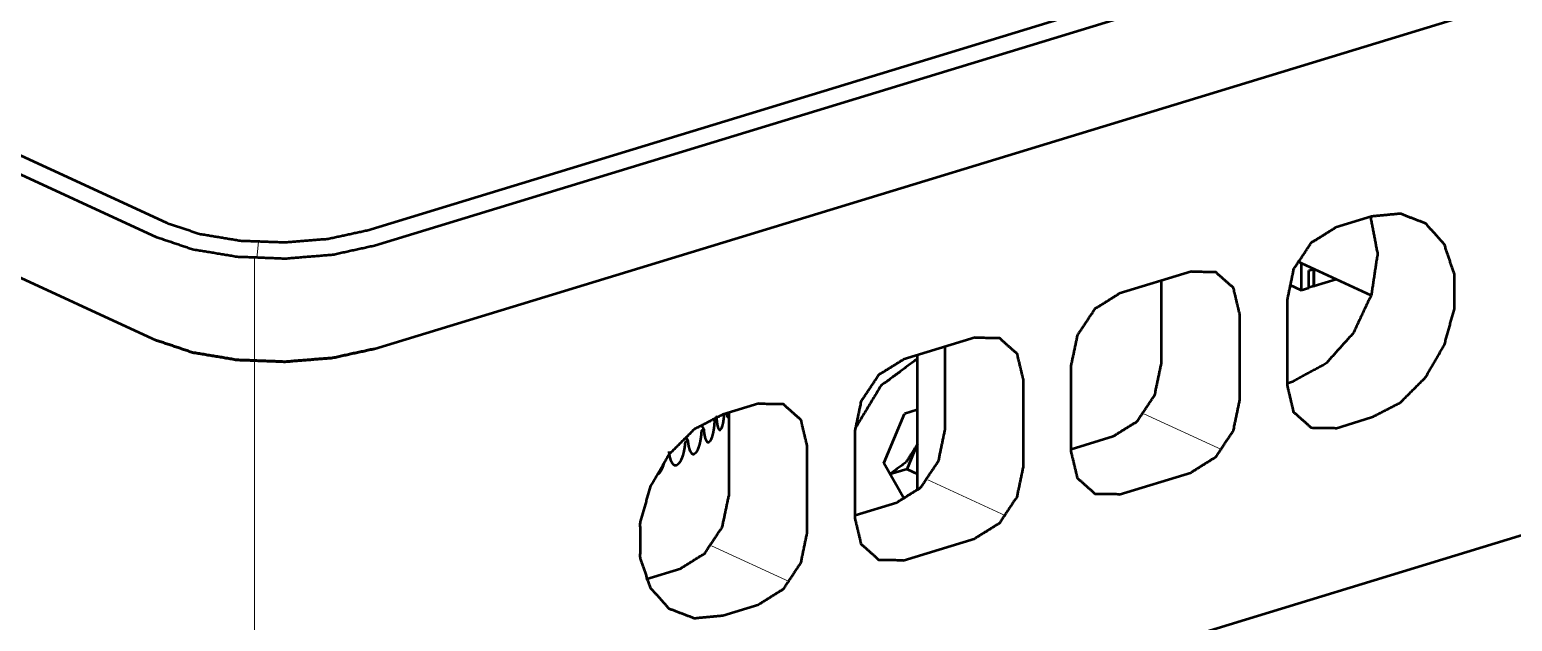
# Paper-space layout 'Layout1' of a CAD drawing. Header units: millimetres. Extents: x 37 to 380, y 30 to 264.
# Drawn here: x 249.41 to 273.35, y 65.92 to 75.48 of the extents above; entities that cross this region are included whole.
import ezdxf

# ---------------------------------------------------------------- set-up
doc = ezdxf.new("R2010")
doc.units = ezdxf.units.MM
doc.layers.add('170', color=7, linetype='Continuous', true_color=0xffffff)

psp = doc.layouts.get("Layout1")

# ---------------------------------------------------------------- linework, layer by layer
at = {"layer": '170', "color": 155, "linetype": 'Continuous', "lineweight": 50}
for p, q in [((230.157, 82.264), (251.618, 72.364)), ((230.001, 82.031), (251.463, 72.131)), ((230.001, 80.363), (251.463, 70.463)), ((230.001, 80.363), (251.463, 70.463)), ((254.98, 71.996), (271.175, 76.944)), ((254.98, 70.327), (275.789, 76.685)), ((254.98, 70.327), (275.789, 76.685)), ((254.854, 72.239), (269.017, 76.567)), ((271.074, 72.464), (270.492, 72.286)), ((268.165, 71.575), (267.002, 71.22)), ((271.065, 71.186), (269.876, 71.735)), ((269.936, 71.707), (269.936, 71.273)), ((270.061, 71.589), (270.138, 71.612)), ((270.061, 71.311), (270.061, 71.589)), ((270.138, 71.614), (270.138, 71.612)), ((270.14, 71.34), (270.14, 71.613)), ((270.146, 71.337), (270.146, 71.611)), ((267.678, 71.426), (267.678, 70.077)), ((269.741, 71.363), (269.936, 71.273)), ((270.14, 71.34), (270.061, 71.316)), ((270.14, 71.34), (270.146, 71.337)), ((270.503, 71.446), (270.146, 71.337)), ((269.716, 69.732), (269.716, 71.122)), ((269.936, 71.273), (270.061, 71.311)), ((268.941, 70.885), (268.941, 69.495)), ((264.675, 70.509), (263.512, 70.153)), ((264.188, 70.36), (264.188, 69.011)), ((263.74, 70.223), (263.74, 68.034)), ((266.226, 68.666), (266.226, 70.056)), ((265.451, 69.819), (265.451, 68.429)), ((269.716, 69.773), (269.811, 69.802)), ((261.185, 69.442), (260.603, 69.265)), ((260.698, 69.294), (260.698, 67.945)), ((263.2, 68.481), (263.536, 69.279)), ((263.74, 69.341), (263.536, 69.279)), ((270.492, 69.042), (271.074, 69.22)), ((260.265, 69.079), (260.293, 69.031)), ((262.736, 67.599), (262.736, 68.99)), ((260.006, 68.899), (260.036, 68.843)), ((261.96, 68.753), (261.96, 67.362)), ((263.577, 68.385), (263.74, 68.774)), ((266.226, 68.707), (266.903, 68.914)), ((263.533, 67.895), (263.2, 68.481)), ((263.577, 68.385), (263.302, 68.301)), ((263.577, 68.385), (263.74, 68.31)), ((267.002, 67.976), (268.165, 68.331)), ((254.98, 61.661), (275.789, 68.019)), ((254.98, 61.661), (275.789, 68.019)), ((262.736, 67.64), (263.413, 67.847)), ((263.512, 66.909), (264.675, 67.265)), ((259.361, 66.609), (259.922, 66.781)), ((260.603, 66.021), (261.185, 66.198))]:
    psp.add_line(p, q, dxfattribs=at)
at = {"layer": '170', "color": 155, "linetype": 'Continuous', "lineweight": 13}
for p, q in [((253.08, 71.793), (253.105, 72.053)), ((253.041, 70.126), (253.041, 71.795)), ((253.041, 70.126), (253.041, 61.46)), ((267.399, 69.279), (268.661, 68.697)), ((263.909, 68.213), (265.171, 67.631)), ((260.418, 67.147), (261.681, 66.564))]:
    psp.add_line(p, q, dxfattribs=at)
at = {"layer": '170', "color": 155, "linetype": 'Continuous', "lineweight": 50}
for points, knots in [([(251.618, 72.364), (252.154, 72.184), (252.812, 72.074), (253.528, 72.047), (254.231, 72.104), (254.854, 72.239)], [0, 0, 0.171785, 0.37445, 0.592084, 0.806504, 1, 1]), ([(269.716, 71.122), (269.82, 71.617), (270.104, 72.043), (270.492, 72.286)], [0, 0, 0.342946, 0.689927, 1, 1]), ([(271.057, 72.449), (271.169, 71.859), (271.07, 71.202), (270.777, 70.579), (270.335, 70.087), (269.811, 69.802)], [0, 0, 0.186951, 0.393879, 0.608234, 0.814336, 1, 1]), ([(271.074, 69.22), (271.538, 69.459), (271.946, 69.866), (272.249, 70.39), (272.41, 70.969), (272.41, 71.532), (272.249, 72.012), (271.946, 72.351), (271.538, 72.508), (271.074, 72.464)], [0, 0, 0.110392, 0.232109, 0.360027, 0.486946, 0.605976, 0.712987, 0.809052, 0.901469, 1, 1]), ([(251.463, 72.131), (252.045, 71.935), (252.761, 71.816), (253.539, 71.786), (254.304, 71.848), (254.98, 71.996)], [0, 0, 0.171781, 0.374449, 0.592081, 0.806504, 1, 1]), ([(268.165, 71.575), (268.553, 71.569), (268.837, 71.317), (268.941, 70.885)], [0, 0, 0.320055, 0.63359, 1, 1]), ([(266.226, 70.056), (266.33, 70.551), (266.614, 70.977), (267.002, 71.22)], [0, 0, 0.342944, 0.689926, 1, 1]), ([(251.463, 70.463), (252.045, 70.267), (252.761, 70.148), (253.539, 70.118), (254.304, 70.18), (254.98, 70.327)], [0, 0, 0.171781, 0.374449, 0.592081, 0.806503, 1, 1]), ([(254.98, 70.327), (254.304, 70.18), (253.539, 70.118), (252.761, 70.148), (252.045, 70.267), (251.463, 70.463)], [0, 0, 0.193497, 0.407919, 0.625551, 0.828219, 1, 1]), ([(264.675, 70.509), (265.063, 70.503), (265.347, 70.251), (265.451, 69.819)], [0, 0, 0.320057, 0.633593, 1, 1]), ([(262.736, 68.99), (262.84, 69.485), (263.124, 69.911), (263.512, 70.153)], [0, 0, 0.342939, 0.689918, 1, 1]), ([(263.74, 70.164), (263.152, 69.727), (262.737, 69.04)], [0, 0, 0.477154, 1, 1]), ([(266.903, 68.914), (267.291, 69.156), (267.575, 69.582), (267.678, 70.077)], [0, 0, 0.31007, 0.657057, 1, 1]), ([(270.492, 69.042), (270.104, 69.048), (269.82, 69.3), (269.716, 69.732)], [0, 0, 0.320057, 0.633593, 1, 1]), ([(261.185, 69.442), (261.573, 69.437), (261.857, 69.184), (261.96, 68.753)], [0, 0, 0.320056, 0.633594, 1, 1]), ([(268.941, 69.495), (268.837, 69), (268.553, 68.574), (268.165, 68.331)], [0, 0, 0.342944, 0.689926, 1, 1]), ([(260.603, 69.265), (260.139, 69.025), (259.731, 68.619), (259.428, 68.095), (259.266, 67.516), (259.266, 66.953), (259.428, 66.473), (259.731, 66.134), (260.139, 65.977), (260.603, 66.021)], [0, 0, 0.110392, 0.232106, 0.360028, 0.486946, 0.605977, 0.712987, 0.809055, 0.901469, 1, 1]), ([(260.47, 69.197), (260.468, 69.161), (260.465, 69.126), (260.462, 69.093), (260.459, 69.062), (260.455, 69.033), (260.45, 69.006), (260.446, 68.981), (260.441, 68.958), (260.436, 68.937), (260.43, 68.917), (260.425, 68.9), (260.42, 68.885), (260.414, 68.871), (260.409, 68.859), (260.403, 68.849), (260.398, 68.84), (260.392, 68.833), (260.386, 68.827)], [0, 0, 0.094959, 0.185285, 0.270915, 0.351851, 0.428031, 0.49945, 0.566073, 0.62782, 0.684634, 0.736538, 0.783569, 0.825938, 0.863939, 0.897873, 0.928075, 0.954946, 0.978806, 1, 1]), ([(260.498, 69.227), (260.484, 69.212), (260.47, 69.197)], [0, 0, 0.497696, 1, 1]), ([(260.498, 69.227), (260.5, 69.196), (260.503, 69.167), (260.506, 69.141), (260.509, 69.118), (260.513, 69.097), (260.517, 69.079), (260.521, 69.064), (260.525, 69.05), (260.53, 69.04), (260.534, 69.031), (260.539, 69.025), (260.543, 69.02), (260.548, 69.017), (260.552, 69.016), (260.556, 69.017), (260.56, 69.019), (260.565, 69.022), (260.569, 69.027)], [0, 0, 0.128819, 0.246285, 0.352693, 0.448368, 0.533656, 0.608923, 0.674537, 0.730885, 0.778484, 0.817909, 0.850021, 0.875971, 0.897115, 0.915398, 0.933123, 0.95224, 0.974205, 1, 1]), ([(260.622, 69.27), (260.621, 69.264), (260.618, 69.235), (260.615, 69.208), (260.612, 69.183), (260.608, 69.159), (260.605, 69.138), (260.601, 69.119), (260.597, 69.101), (260.593, 69.086), (260.589, 69.072), (260.585, 69.06), (260.581, 69.049), (260.577, 69.041), (260.573, 69.033), (260.569, 69.027)], [0, 0, 0.023087, 0.13977, 0.249037, 0.350858, 0.445079, 0.531635, 0.610477, 0.6817, 0.745587, 0.802538, 0.853022, 0.897523, 0.936527, 0.970592, 1, 1]), ([(260.663, 69.28), (260.668, 69.255), (260.671, 69.244), (260.674, 69.236), (260.677, 69.229), (260.68, 69.225), (260.683, 69.222), (260.685, 69.221), (260.688, 69.222), (260.691, 69.224), (260.694, 69.228), (260.696, 69.232)], [0, 0, 0.315237, 0.451533, 0.561806, 0.648052, 0.713179, 0.761014, 0.798367, 0.833844, 0.876631, 0.931364, 1, 1]), ([(260.257, 69.002), (260.254, 68.965), (260.251, 68.931), (260.247, 68.898), (260.242, 68.868), (260.237, 68.839), (260.232, 68.812), (260.226, 68.787), (260.219, 68.764), (260.213, 68.743), (260.206, 68.724), (260.2, 68.707), (260.193, 68.692), (260.186, 68.678), (260.179, 68.667), (260.172, 68.657), (260.165, 68.648), (260.158, 68.641), (260.151, 68.636)], [0, 0, 0.093728, 0.18288, 0.267425, 0.347358, 0.422673, 0.493341, 0.559345, 0.620646, 0.677191, 0.728998, 0.776159, 0.818831, 0.85737, 0.892059, 0.923256, 0.951404, 0.976906, 1, 1]), ([(260.293, 69.031), (260.275, 69.016), (260.257, 69.002)], [0, 0, 0.49795, 1, 1]), ([(260.293, 69.031), (260.296, 68.999), (260.299, 68.97), (260.303, 68.944), (260.308, 68.921), (260.312, 68.9), (260.317, 68.882), (260.323, 68.866), (260.329, 68.853), (260.334, 68.842), (260.34, 68.833), (260.346, 68.826), (260.352, 68.822), (260.358, 68.819), (260.364, 68.817), (260.37, 68.818), (260.375, 68.82), (260.381, 68.823), (260.386, 68.827)], [0, 0, 0.12224, 0.23395, 0.33542, 0.42699, 0.509011, 0.581878, 0.645958, 0.701687, 0.749576, 0.790317, 0.824693, 0.853806, 0.879106, 0.901976, 0.924214, 0.947142, 0.972179, 1, 1]), ([(263.413, 67.847), (263.8, 68.09), (264.084, 68.516), (264.188, 69.011)], [0, 0, 0.310072, 0.657057, 1, 1]), ([(259.993, 68.815), (259.989, 68.779), (259.985, 68.745), (259.98, 68.712), (259.974, 68.682), (259.968, 68.653), (259.962, 68.627), (259.955, 68.602), (259.947, 68.579), (259.939, 68.558), (259.931, 68.54), (259.923, 68.523), (259.915, 68.508), (259.907, 68.495), (259.899, 68.484), (259.89, 68.474), (259.882, 68.466), (259.874, 68.459), (259.866, 68.454)], [0, 0, 0.092409, 0.180309, 0.263685, 0.342552, 0.416917, 0.486782, 0.552151, 0.612974, 0.669237, 0.720976, 0.768252, 0.811308, 0.850407, 0.885947, 0.918249, 0.947727, 0.974863, 1, 1]), ([(260.036, 68.843), (260.015, 68.829), (259.993, 68.815)], [0, 0, 0.498141, 1, 1]), ([(260.036, 68.843), (260.04, 68.811), (260.044, 68.782), (260.048, 68.756), (260.054, 68.732), (260.06, 68.711), (260.066, 68.693), (260.073, 68.677), (260.08, 68.663), (260.087, 68.652), (260.094, 68.643), (260.101, 68.636), (260.109, 68.631), (260.116, 68.628), (260.123, 68.627), (260.13, 68.627), (260.137, 68.628), (260.144, 68.631), (260.151, 68.636)], [0, 0, 0.116026, 0.222353, 0.31925, 0.40707, 0.486189, 0.556961, 0.619799, 0.675211, 0.723613, 0.765713, 0.80232, 0.834466, 0.863297, 0.890072, 0.915995, 0.94236, 0.970067, 1, 1]), ([(263.745, 68.784), (263.557, 68.491), (263.301, 68.305)], [0, 0, 0.522983, 1, 1]), ([(259.657, 68.503), (259.643, 68.453), (259.635, 68.428), (259.626, 68.406), (259.617, 68.385), (259.608, 68.367), (259.599, 68.351), (259.589, 68.336), (259.58, 68.323), (259.57, 68.312), (259.561, 68.303), (259.551, 68.295), (259.542, 68.289), (259.532, 68.284)], [0, 0, 0.202547, 0.301839, 0.394446, 0.480348, 0.559611, 0.632378, 0.699023, 0.760013, 0.81583, 0.867078, 0.914414, 0.958592, 1, 1]), ([(259.73, 68.666), (259.734, 68.634), (259.739, 68.605), (259.744, 68.578), (259.751, 68.555), (259.757, 68.533), (259.765, 68.515), (259.773, 68.499), (259.781, 68.485), (259.789, 68.473), (259.798, 68.464), (259.806, 68.457), (259.815, 68.451), (259.824, 68.448), (259.832, 68.446), (259.841, 68.446), (259.849, 68.447), (259.857, 68.45), (259.866, 68.454)], [0, 0, 0.110452, 0.211946, 0.304789, 0.389321, 0.465925, 0.534982, 0.596904, 0.652181, 0.701226, 0.744738, 0.783408, 0.818198, 0.850054, 0.879966, 0.909037, 0.938125, 0.968247, 1, 1]), ([(267.002, 67.976), (266.614, 67.981), (266.33, 68.234), (266.226, 68.666)], [0, 0, 0.320057, 0.633593, 1, 1]), ([(265.451, 68.429), (265.347, 67.933), (265.063, 67.507), (264.675, 67.265)], [0, 0, 0.342946, 0.689927, 1, 1]), ([(259.922, 66.781), (260.31, 67.023), (260.594, 67.449), (260.698, 67.945)], [0, 0, 0.310074, 0.657056, 1, 1]), ([(263.512, 66.909), (263.124, 66.915), (262.84, 67.168), (262.736, 67.599)], [0, 0, 0.320067, 0.6336, 1, 1]), ([(261.96, 67.362), (261.857, 66.867), (261.573, 66.441), (261.185, 66.198)], [0, 0, 0.342946, 0.689929, 1, 1])]:
    psp.add_open_spline(points, degree=1, knots=knots, dxfattribs=at)

doc.saveas('drawing.dxf')
